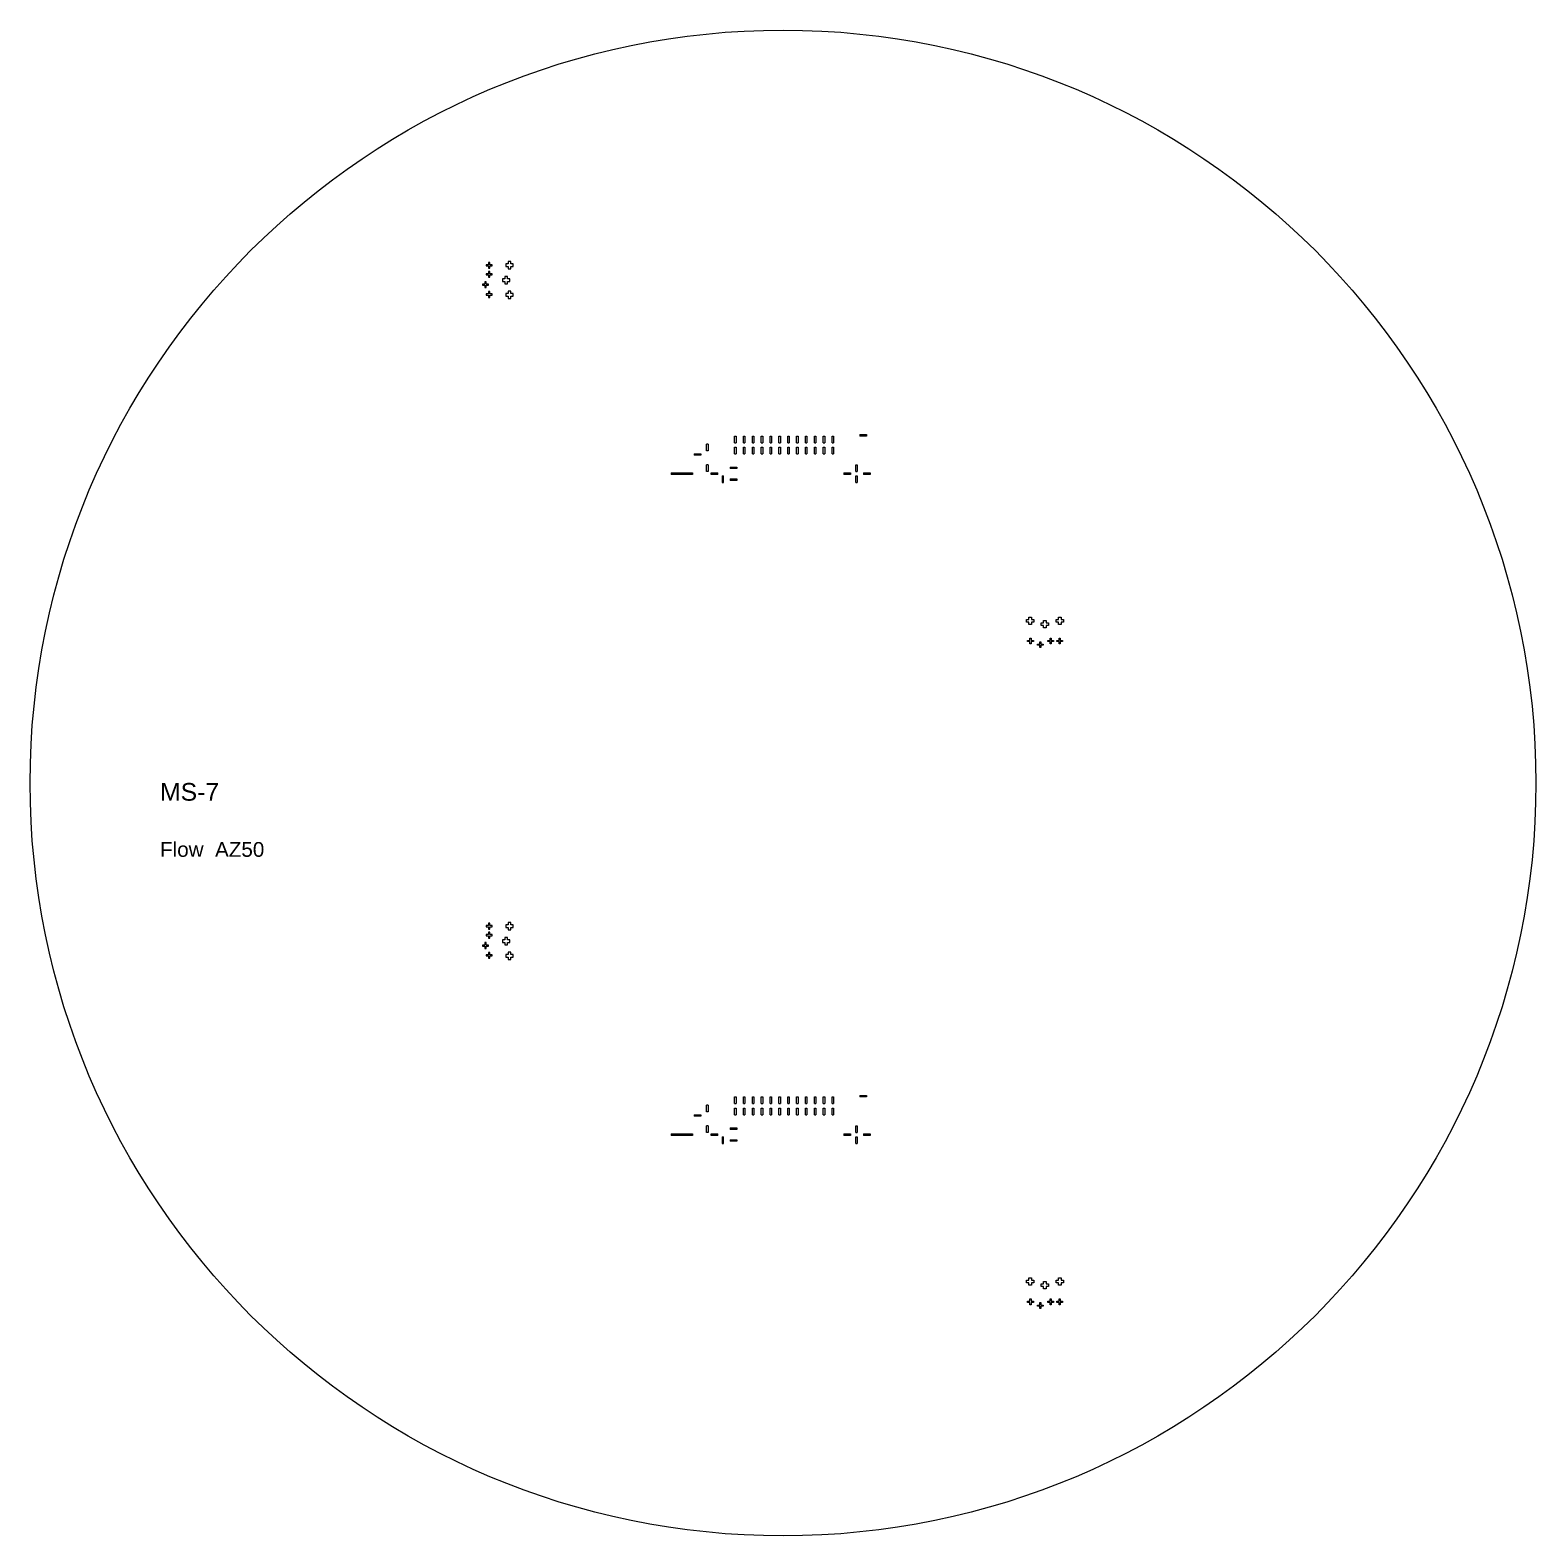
# Model space of a CAD drawing. Header units: millimetres. Extents: x 11250 to 361842, y 8473 to 110473.
# Drawn here: x 133989 to 235989, y 8473 to 110473 of the extents above; entities that cross this region are included whole.
import ezdxf

# ---------------------------------------------------------------- set-up
doc = ezdxf.new("R2010")
doc.units = ezdxf.units.MM
doc.layers.add('CLEAR', color=140, linetype='Continuous')
doc.layers.add('OPAQUE', color=10, linetype='Continuous')
doc.styles.get("Standard").update_dxf_attribs({"font": 'arial.ttf'})

msp = doc.modelspace()

# ---------------------------------------------------------------- linework, layer by layer
at = {"layer": 'CLEAR'}
for p, q in [((181714, 82524), (181714, 82974)), ((181714, 82974), (181814, 82974)), ((181814, 82974), (181814, 82524)), ((182314, 82524), (182314, 82974)), ((182314, 82974), (182414, 82974)), ((182414, 82974), (182414, 82524)), ((182914, 82524), (182914, 82974)), ((182914, 82974), (183014, 82974)), ((183014, 82974), (183014, 82524)), ((183514, 82524), (183514, 82974)), ((183514, 82974), (183614, 82974)), ((183614, 82974), (183614, 82524)), ((184114, 82524), (184114, 82974)), ((184114, 82974), (184214, 82974)), ((184214, 82974), (184214, 82524)), ((184714, 82524), (184714, 82974)), ((184714, 82974), (184814, 82974)), ((184814, 82974), (184814, 82524)), ((185314, 82524), (185314, 82974)), ((185314, 82974), (185414, 82974)), ((185414, 82974), (185414, 82524)), ((185914, 82524), (185914, 82974)), ((185914, 82974), (186014, 82974)), ((186014, 82974), (186014, 82524)), ((186514, 82524), (186514, 82974)), ((186514, 82974), (186614, 82974)), ((186614, 82974), (186614, 82524)), ((187114, 82524), (187114, 82974)), ((187114, 82974), (187214, 82974)), ((187214, 82974), (187214, 82524)), ((187714, 82524), (187714, 82974)), ((187714, 82974), (187814, 82974)), ((187814, 82974), (187814, 82524)), ((188314, 82524), (188314, 82974)), ((188314, 82974), (188414, 82974)), ((188414, 82974), (188414, 82524)), ((190189, 83074), (190639, 83074)), ((190189, 83074), (190189, 82974)), ((190639, 82974), (190189, 82974)), ((190639, 83074), (190639, 82974)), ((178964, 81774), (179414, 81774)), ((178964, 81774), (178964, 81674)), ((179414, 81674), (178964, 81674)), ((179414, 81774), (179414, 81674)), ((179814, 81974), (179814, 82424)), ((179914, 82424), (179814, 82424)), ((179914, 81974), (179814, 81974)), ((179914, 82424), (179914, 81974)), ((181714, 82524), (181814, 82524)), ((181714, 81774), (181714, 82224)), ((181714, 82224), (181814, 82224)), ((181714, 81774), (181814, 81774)), ((181814, 82224), (181814, 81774)), ((182314, 82524), (182414, 82524)), ((182314, 81774), (182314, 82224)), ((182314, 82224), (182414, 82224)), ((182314, 81774), (182414, 81774)), ((182414, 82224), (182414, 81774)), ((182914, 82524), (183014, 82524)), ((182914, 81774), (182914, 82224)), ((182914, 82224), (183014, 82224)), ((182914, 81774), (183014, 81774)), ((183014, 82224), (183014, 81774)), ((183514, 82524), (183614, 82524)), ((183514, 81774), (183514, 82224)), ((183514, 82224), (183614, 82224)), ((183514, 81774), (183614, 81774)), ((183614, 82224), (183614, 81774)), ((184114, 82524), (184214, 82524)), ((184114, 81774), (184114, 82224)), ((184114, 82224), (184214, 82224)), ((184114, 81774), (184214, 81774)), ((184214, 82224), (184214, 81774)), ((184714, 82524), (184814, 82524)), ((184714, 81774), (184714, 82224)), ((184714, 82224), (184814, 82224)), ((184714, 81774), (184814, 81774)), ((184814, 82224), (184814, 81774)), ((185314, 82524), (185414, 82524)), ((185314, 81774), (185314, 82224)), ((185314, 82224), (185414, 82224)), ((185314, 81774), (185414, 81774)), ((185414, 82224), (185414, 81774)), ((185914, 82524), (186014, 82524)), ((185914, 81774), (185914, 82224)), ((185914, 82224), (186014, 82224)), ((185914, 81774), (186014, 81774)), ((186014, 82224), (186014, 81774)), ((186514, 82524), (186614, 82524)), ((186514, 81774), (186514, 82224)), ((186514, 82224), (186614, 82224)), ((186514, 81774), (186614, 81774)), ((186614, 82224), (186614, 81774)), ((187114, 82524), (187214, 82524)), ((187114, 81774), (187114, 82224)), ((187114, 82224), (187214, 82224)), ((187114, 81774), (187214, 81774)), ((187214, 82224), (187214, 81774)), ((187714, 82524), (187814, 82524)), ((187714, 81774), (187714, 82224)), ((187714, 82224), (187814, 82224)), ((187714, 81774), (187814, 81774)), ((187814, 82224), (187814, 81774)), ((188314, 82524), (188414, 82524)), ((188314, 81774), (188314, 82224)), ((188314, 82224), (188414, 82224)), ((188314, 81774), (188414, 81774)), ((188414, 82224), (188414, 81774)), ((179814, 80574), (179814, 81024)), ((179914, 81024), (179814, 81024)), ((179914, 81024), (179914, 80574)), ((181414, 80874), (181864, 80874)), ((181414, 80874), (181414, 80774)), ((181864, 80774), (181414, 80774)), ((181864, 80874), (181864, 80774)), ((189914, 80574), (189914, 81024)), ((189914, 81024), (190014, 81024)), ((190014, 81024), (190014, 80574)), ((177414, 80474), (178864, 80474)), ((177414, 80474), (177414, 80374)), ((178864, 80374), (177414, 80374)), ((178864, 80474), (178864, 80374)), ((179914, 80574), (179814, 80574)), ((180114, 80374), (180114, 80474)), ((180114, 80474), (180564, 80474)), ((180564, 80374), (180114, 80374)), ((180564, 80374), (180564, 80474)), ((180864, 80274), (180864, 79824)), ((180864, 80274), (180964, 80274)), ((180864, 79824), (180964, 79824)), ((180964, 79824), (180964, 80274)), ((181414, 80074), (181864, 80074)), ((181414, 80074), (181414, 79974)), ((181864, 79974), (181414, 79974)), ((181864, 80074), (181864, 79974)), ((189114, 80474), (189564, 80474)), ((189114, 80474), (189114, 80374)), ((189564, 80374), (189114, 80374)), ((189564, 80474), (189564, 80374)), ((189914, 80574), (190014, 80574)), ((189914, 79824), (189914, 80274)), ((189914, 80274), (190014, 80274)), ((189914, 79824), (190014, 79824)), ((190014, 80274), (190014, 79824)), ((190439, 80474), (190889, 80474)), ((190439, 80474), (190439, 80374)), ((190889, 80374), (190439, 80374)), ((190889, 80474), (190889, 80374)), ((181714, 37754), (181714, 38204)), ((181714, 38204), (181814, 38204)), ((181714, 37754), (181814, 37754)), ((181814, 38204), (181814, 37754)), ((182314, 37754), (182314, 38204)), ((182314, 38204), (182414, 38204)), ((182314, 37754), (182414, 37754)), ((182414, 38204), (182414, 37754)), ((182914, 37754), (182914, 38204)), ((182914, 38204), (183014, 38204)), ((182914, 37754), (183014, 37754)), ((183014, 38204), (183014, 37754)), ((183514, 37754), (183514, 38204)), ((183514, 38204), (183614, 38204)), ((183514, 37754), (183614, 37754)), ((183614, 38204), (183614, 37754)), ((184114, 37754), (184114, 38204)), ((184114, 38204), (184214, 38204)), ((184114, 37754), (184214, 37754)), ((184214, 38204), (184214, 37754)), ((184714, 37754), (184714, 38204)), ((184714, 38204), (184814, 38204)), ((184714, 37754), (184814, 37754)), ((184814, 38204), (184814, 37754)), ((185314, 37754), (185314, 38204)), ((185314, 38204), (185414, 38204)), ((185314, 37754), (185414, 37754)), ((185414, 38204), (185414, 37754)), ((185914, 37754), (185914, 38204)), ((185914, 38204), (186014, 38204)), ((185914, 37754), (186014, 37754)), ((186014, 38204), (186014, 37754)), ((186514, 37754), (186514, 38204)), ((186514, 38204), (186614, 38204)), ((186514, 37754), (186614, 37754)), ((186614, 38204), (186614, 37754)), ((187114, 37754), (187114, 38204)), ((187114, 38204), (187214, 38204)), ((187114, 37754), (187214, 37754)), ((187214, 38204), (187214, 37754)), ((187714, 37754), (187714, 38204)), ((187714, 38204), (187814, 38204)), ((187714, 37754), (187814, 37754)), ((187814, 38204), (187814, 37754)), ((188314, 37754), (188314, 38204)), ((188314, 38204), (188414, 38204)), ((188314, 37754), (188414, 37754)), ((188414, 38204), (188414, 37754)), ((190189, 38304), (190639, 38304)), ((190189, 38304), (190189, 38204)), ((190639, 38204), (190189, 38204)), ((190639, 38304), (190639, 38204)), ((178964, 37004), (179414, 37004)), ((178964, 37004), (178964, 36904)), ((179414, 36904), (178964, 36904)), ((179414, 37004), (179414, 36904)), ((179814, 37204), (179814, 37654)), ((179914, 37654), (179814, 37654)), ((179914, 37204), (179814, 37204)), ((179914, 37654), (179914, 37204)), ((181714, 37004), (181714, 37454)), ((181714, 37454), (181814, 37454)), ((181714, 37004), (181814, 37004)), ((181814, 37454), (181814, 37004)), ((182314, 37004), (182314, 37454)), ((182314, 37454), (182414, 37454)), ((182314, 37004), (182414, 37004)), ((182414, 37454), (182414, 37004)), ((182914, 37004), (182914, 37454)), ((182914, 37454), (183014, 37454)), ((182914, 37004), (183014, 37004)), ((183014, 37454), (183014, 37004)), ((183514, 37004), (183514, 37454)), ((183514, 37454), (183614, 37454)), ((183514, 37004), (183614, 37004)), ((183614, 37454), (183614, 37004)), ((184114, 37004), (184114, 37454)), ((184114, 37454), (184214, 37454)), ((184114, 37004), (184214, 37004)), ((184214, 37454), (184214, 37004)), ((184714, 37004), (184714, 37454)), ((184714, 37454), (184814, 37454)), ((184714, 37004), (184814, 37004)), ((184814, 37454), (184814, 37004)), ((185314, 37004), (185314, 37454)), ((185314, 37454), (185414, 37454)), ((185314, 37004), (185414, 37004)), ((185414, 37454), (185414, 37004)), ((185914, 37004), (185914, 37454)), ((185914, 37454), (186014, 37454)), ((185914, 37004), (186014, 37004)), ((186014, 37454), (186014, 37004)), ((186514, 37004), (186514, 37454)), ((186514, 37454), (186614, 37454)), ((186514, 37004), (186614, 37004)), ((186614, 37454), (186614, 37004)), ((187114, 37004), (187114, 37454)), ((187114, 37454), (187214, 37454)), ((187114, 37004), (187214, 37004)), ((187214, 37454), (187214, 37004)), ((187714, 37004), (187714, 37454)), ((187714, 37454), (187814, 37454)), ((187714, 37004), (187814, 37004)), ((187814, 37454), (187814, 37004)), ((188314, 37004), (188314, 37454)), ((188314, 37454), (188414, 37454)), ((188314, 37004), (188414, 37004)), ((188414, 37454), (188414, 37004)), ((177414, 35704), (178864, 35704)), ((177414, 35704), (177414, 35604)), ((178864, 35704), (178864, 35604)), ((179814, 35804), (179814, 36254)), ((179914, 36254), (179814, 36254)), ((179914, 35804), (179814, 35804)), ((179914, 36254), (179914, 35804)), ((180114, 35604), (180114, 35704)), ((180114, 35704), (180564, 35704)), ((180564, 35604), (180564, 35704)), ((181414, 36104), (181864, 36104)), ((181414, 36104), (181414, 36004)), ((181864, 36004), (181414, 36004)), ((181864, 36104), (181864, 36004)), ((189114, 35704), (189564, 35704)), ((189114, 35704), (189114, 35604)), ((189564, 35704), (189564, 35604)), ((189914, 35804), (189914, 36254)), ((189914, 36254), (190014, 36254)), ((189914, 35804), (190014, 35804)), ((190014, 36254), (190014, 35804)), ((190439, 35704), (190889, 35704)), ((190439, 35704), (190439, 35604)), ((190889, 35704), (190889, 35604)), ((178864, 35604), (177414, 35604)), ((180564, 35604), (180114, 35604)), ((180864, 35504), (180864, 35054)), ((180864, 35504), (180964, 35504)), ((180864, 35054), (180964, 35054)), ((180964, 35054), (180964, 35504)), ((181414, 35304), (181864, 35304)), ((181414, 35304), (181414, 35204)), ((181864, 35204), (181414, 35204)), ((181864, 35304), (181864, 35204)), ((189564, 35604), (189114, 35604)), ((189914, 35054), (189914, 35504)), ((189914, 35504), (190014, 35504)), ((189914, 35054), (190014, 35054)), ((190014, 35504), (190014, 35054)), ((190889, 35604), (190439, 35604))]:
    msp.add_line(p, q, dxfattribs=at)
for points in [[(165126, 94501), (165286, 94501), (165286, 94581), (165126, 94581), (165126, 94741), (165046, 94741), (165046, 94581), (164886, 94581), (164886, 94501), (165046, 94501), (165046, 94341), (165126, 94341)], [(165126, 93890), (165286, 93890), (165286, 93970), (165126, 93970), (165126, 94130), (165046, 94130), (165046, 93970), (164886, 93970), (164886, 93890), (165046, 93890), (165046, 93730), (165126, 93730)], [(166549, 94463), (166709, 94463), (166709, 94643), (166549, 94643), (166549, 94803), (166369, 94803), (166369, 94643), (166209, 94643), (166209, 94463), (166369, 94463), (166369, 94303), (166549, 94303)], [(164875, 93189), (165035, 93189), (165035, 93269), (164875, 93269), (164875, 93429), (164795, 93429), (164795, 93269), (164635, 93269), (164635, 93189), (164795, 93189), (164795, 93029), (164875, 93029)], [(166317, 93438), (166477, 93438), (166477, 93618), (166317, 93618), (166317, 93778), (166137, 93778), (166137, 93618), (165977, 93618), (165977, 93438), (166137, 93438), (166137, 93278), (166317, 93278)], [(165126, 92527), (165286, 92527), (165286, 92607), (165126, 92607), (165126, 92767), (165046, 92767), (165046, 92607), (164886, 92607), (164886, 92527), (165046, 92527), (165046, 92367), (165126, 92367)], [(166549, 92450), (166709, 92450), (166709, 92630), (166549, 92630), (166549, 92790), (166369, 92790), (166369, 92630), (166209, 92630), (166209, 92450), (166369, 92450), (166369, 92290), (166549, 92290)], [(201642, 70556), (201642, 70716), (201822, 70716), (201822, 70556), (201982, 70556), (201982, 70376), (201822, 70376), (201822, 70216), (201642, 70216), (201642, 70376), (201482, 70376), (201482, 70556)], [(202629, 70325), (202629, 70485), (202809, 70485), (202809, 70325), (202969, 70325), (202969, 70145), (202809, 70145), (202809, 69985), (202629, 69985), (202629, 70145), (202469, 70145), (202469, 70325)], [(203654, 70556), (203654, 70716), (203834, 70716), (203834, 70556), (203994, 70556), (203994, 70376), (203834, 70376), (203834, 70216), (203654, 70216), (203654, 70376), (203494, 70376), (203494, 70556)], [(201718, 69134), (201718, 69294), (201798, 69294), (201798, 69134), (201958, 69134), (201958, 69054), (201798, 69054), (201798, 68894), (201718, 68894), (201718, 69054), (201558, 69054), (201558, 69134)], [(202380, 68883), (202380, 69043), (202460, 69043), (202460, 68883), (202620, 68883), (202620, 68803), (202460, 68803), (202460, 68643), (202380, 68643), (202380, 68803), (202220, 68803), (202220, 68883)], [(203081, 69134), (203081, 69294), (203161, 69294), (203161, 69134), (203321, 69134), (203321, 69054), (203161, 69054), (203161, 68894), (203081, 68894), (203081, 69054), (202921, 69054), (202921, 69134)], [(203692, 69134), (203692, 69294), (203772, 69294), (203772, 69134), (203932, 69134), (203932, 69054), (203772, 69054), (203772, 68894), (203692, 68894), (203692, 69054), (203532, 69054), (203532, 69134)], [(166549, 49693), (166709, 49693), (166709, 49873), (166549, 49873), (166549, 50033), (166369, 50033), (166369, 49873), (166209, 49873), (166209, 49693), (166369, 49693), (166369, 49533), (166549, 49533)], [(165126, 49731), (165286, 49731), (165286, 49811), (165126, 49811), (165126, 49971), (165046, 49971), (165046, 49811), (164886, 49811), (164886, 49731), (165046, 49731), (165046, 49571), (165126, 49571)], [(165126, 49120), (165286, 49120), (165286, 49200), (165126, 49200), (165126, 49360), (165046, 49360), (165046, 49200), (164886, 49200), (164886, 49120), (165046, 49120), (165046, 48960), (165126, 48960)], [(166317, 48668), (166477, 48668), (166477, 48848), (166317, 48848), (166317, 49008), (166137, 49008), (166137, 48848), (165977, 48848), (165977, 48668), (166137, 48668), (166137, 48508), (166317, 48508)], [(164875, 48419), (165035, 48419), (165035, 48499), (164875, 48499), (164875, 48659), (164795, 48659), (164795, 48499), (164635, 48499), (164635, 48419), (164795, 48419), (164795, 48259), (164875, 48259)], [(165126, 47757), (165286, 47757), (165286, 47837), (165126, 47837), (165126, 47997), (165046, 47997), (165046, 47837), (164886, 47837), (164886, 47757), (165046, 47757), (165046, 47597), (165126, 47597)], [(166549, 47680), (166709, 47680), (166709, 47860), (166549, 47860), (166549, 48020), (166369, 48020), (166369, 47860), (166209, 47860), (166209, 47680), (166369, 47680), (166369, 47520), (166549, 47520)], [(201642, 25786), (201642, 25946), (201822, 25946), (201822, 25786), (201982, 25786), (201982, 25606), (201822, 25606), (201822, 25446), (201642, 25446), (201642, 25606), (201482, 25606), (201482, 25786)], [(202629, 25555), (202629, 25715), (202809, 25715), (202809, 25555), (202969, 25555), (202969, 25375), (202809, 25375), (202809, 25215), (202629, 25215), (202629, 25375), (202469, 25375), (202469, 25555)], [(203654, 25786), (203654, 25946), (203834, 25946), (203834, 25786), (203994, 25786), (203994, 25606), (203834, 25606), (203834, 25446), (203654, 25446), (203654, 25606), (203494, 25606), (203494, 25786)], [(201718, 24364), (201718, 24524), (201798, 24524), (201798, 24364), (201958, 24364), (201958, 24284), (201798, 24284), (201798, 24124), (201718, 24124), (201718, 24284), (201558, 24284), (201558, 24364)], [(203081, 24364), (203081, 24524), (203161, 24524), (203161, 24364), (203321, 24364), (203321, 24284), (203161, 24284), (203161, 24124), (203081, 24124), (203081, 24284), (202921, 24284), (202921, 24364)], [(203692, 24364), (203692, 24524), (203772, 24524), (203772, 24364), (203932, 24364), (203932, 24284), (203772, 24284), (203772, 24124), (203692, 24124), (203692, 24284), (203532, 24284), (203532, 24364)], [(202380, 24113), (202380, 24273), (202460, 24273), (202460, 24113), (202620, 24113), (202620, 24033), (202460, 24033), (202460, 23873), (202380, 23873), (202380, 24033), (202220, 24033), (202220, 24113)]]:
    msp.add_lwpolyline(points, close=True, dxfattribs=at)
at = {"layer": 'OPAQUE'}
msp.add_circle((184989, 59473), 51000, dxfattribs=at)

# ---------------------------------------------------------------- texts
at = {"layer": 'CLEAR', "insert": (142789, 59473), "char_height": 600, "attachment_point": 1}
msp.add_mtext_dynamic_manual_height_columns('{\\H2x;MS-7\\P} {\\H2x;\\P\\H0.83335x;Flow  AZ50}', width=11671.19, gutter_width=0, heights=[10602], dxfattribs=at)

doc.saveas('drawing.dxf')
